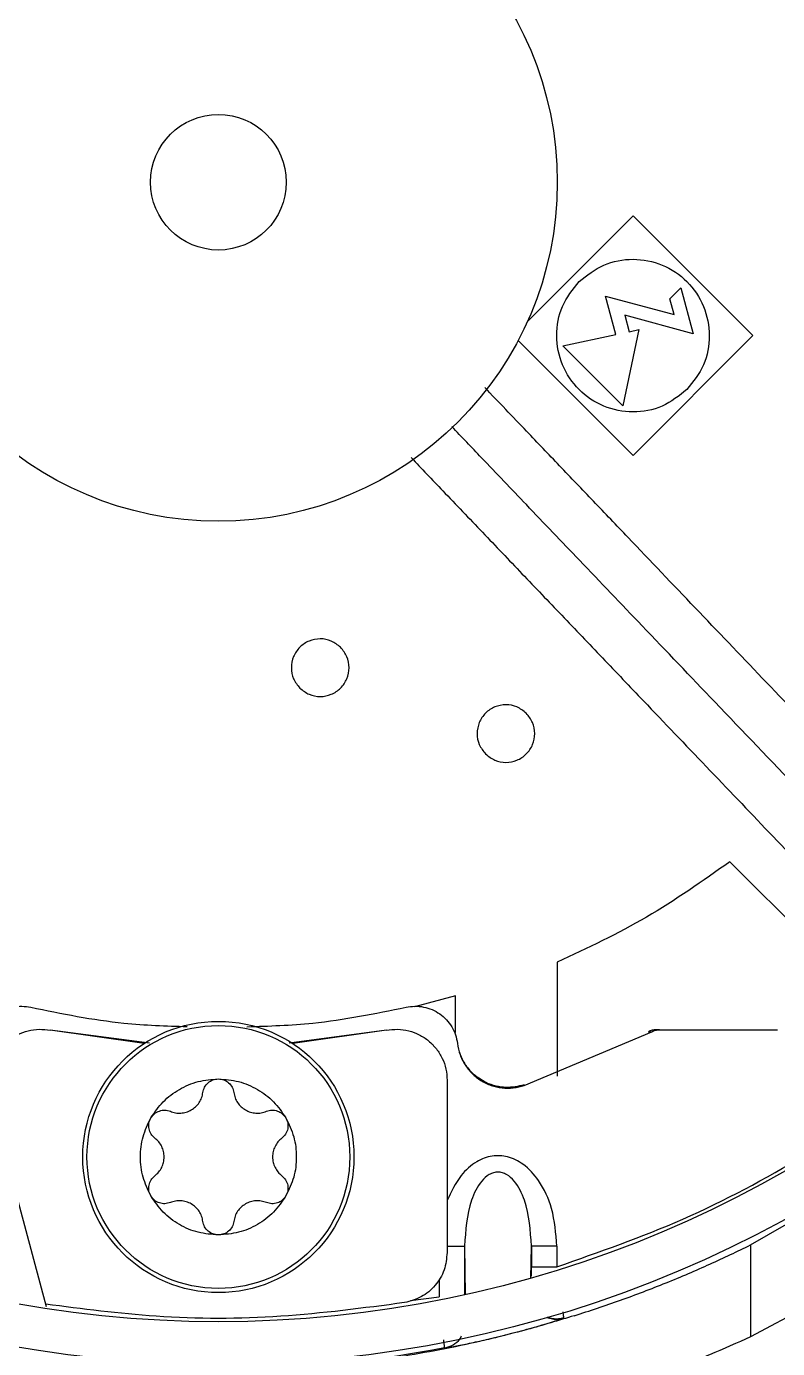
# Model space of a CAD drawing. Header units: inches. Extents: x 1229 to 1453, y -1023 to -720.
# Drawn here: x 1298.728 to 1300.473, y -927.97 to -924.899 of the extents above; entities that cross this region are included whole.
import ezdxf

# ---------------------------------------------------------------- set-up
doc = ezdxf.new("R2010")
doc.units = ezdxf.units.IN
doc.header["$MEASUREMENT"] = 0

msp = doc.modelspace()

# ---------------------------------------------------------------- linework, layer by layer
at = {"color": 18, "linetype": 'Continuous', "lineweight": 25, "true_color": 0x000000}
for p, q in [((1299.8919, -925.5839), (1300.1372, -925.3386)), ((1300.1372, -925.3386), (1300.4156, -925.617)), ((1300.2228, -925.5314), (1300.2486, -925.5057)), ((1300.2486, -925.5057), (1300.2772, -925.6126)), ((1300.0973, -925.6145), (1300.0734, -925.5254)), ((1300.0734, -925.5254), (1300.2327, -925.5681)), ((1300.2327, -925.5681), (1300.2228, -925.5314)), ((1300.118, -925.5699), (1300.1282, -925.608)), ((1300.2772, -925.6126), (1300.118, -925.5699)), ((1299.9744, -925.6407), (1300.0973, -925.6145)), ((1300.1511, -925.6031), (1300.1136, -925.7799)), ((1300.1282, -925.608), (1300.1511, -925.6031)), ((1300.1372, -925.8954), (1299.8702, -925.6284)), ((1300.1136, -925.7799), (1299.9744, -925.6407)), ((1300.4156, -925.617), (1300.1372, -925.8954)), ((1300.7049, -927.1816), (1300.3622, -926.8389)), ((1299.9613, -927.0725), (1299.9613, -927.3371)), ((1299.725, -927.1506), (1299.6298, -927.1758)), ((1299.725, -927.2357), (1299.725, -927.1506)), ((1299.0011, -927.2612), (1298.7834, -927.2303)), ((1299.0135, -927.2605), (1298.7834, -927.2303)), ((1299.5643, -927.2303), (1299.3386, -927.26)), ((1299.5643, -927.2303), (1299.3466, -927.2612)), ((1299.8845, -927.3588), (1300.181, -927.2337)), ((1300.1729, -927.2336), (1300.181, -927.2337)), ((1300.1991, -927.2293), (1300.1906, -927.2293)), ((1300.1991, -927.2293), (1300.4731, -927.2293)), ((1299.7054, -927.3462), (1299.7054, -927.7463)), ((1299.8845, -927.3588), (1299.8842, -927.3568)), ((1298.7744, -927.8728), (1298.6644, -927.4648)), ((1300.4102, -927.729), (1300.714, -927.5541)), ((1299.7054, -927.7317), (1299.7457, -927.7317)), ((1299.7457, -927.7317), (1299.7474, -927.8444)), ((1299.7457, -927.7317), (1299.7457, -927.8448)), ((1299.9001, -927.8058), (1299.9012, -927.7317)), ((1299.9012, -927.7317), (1299.9012, -927.7797)), ((1299.9602, -927.7317), (1299.9602, -927.7797)), ((1300.4102, -927.729), (1300.4102, -927.9423)), ((1299.9011, -927.8015), (1299.9012, -927.7797)), ((1300.714, -927.7801), (1300.4102, -927.9423)), ((1299.6867, -927.8101), (1299.6867, -927.8493)), ((1299.6202, -927.858), (1299.6867, -927.8493)), ((1299.9764, -927.8983), (1299.9758, -927.8989)), ((1299.699, -927.9673), (1299.7006, -927.9678))]:
    msp.add_line(p, q, dxfattribs=at)
for centre, radius in [((1299.1739, -925.2608), 11.7126), ((1299.1739, -925.2608), 8.5704), ((1299.1739, -925.2608), 8.472), ((1299.1739, -925.2608), 6.6478), ((1299.1739, -925.2608), 6.5493), ((1299.1739, -925.2608), 4.7037), ((1299.1739, -925.2608), 4.6053), ((1299.1739, -925.2608), 2.745), ((1299.1739, -925.2608), 2.6465), ((1299.1739, -925.2608), 0.7874), ((1299.1739, -925.2608), 0.1575), ((1299.1739, -927.5246), 0.315), ((1299.1739, -927.5246), 0.3053)]:
    msp.add_circle(centre, radius, dxfattribs=at)
msp.add_arc((1299.1739, -925.2608), 2.7569, 262.2932, 280.98, dxfattribs=at)
for points, knots in [([(1287.4643, -925.2608), (1287.4692, -925.0053), (1287.4788, -924.4944), (1287.5568, -923.7313), (1287.681, -922.9748), (1287.8553, -922.228), (1288.0778, -921.4942), (1288.3479, -920.7766), (1288.6644, -920.0781), (1289.0259, -919.4019), (1289.4308, -918.7507), (1289.8774, -918.1274), (1290.3639, -917.5347), (1290.8881, -916.975), (1291.4477, -916.4508), (1292.0405, -915.9644), (1292.6637, -915.5177), (1293.3149, -915.1128), (1293.9912, -914.7513), (1294.6896, -914.4349), (1295.4073, -914.1648), (1296.141, -913.9422), (1296.8878, -913.7681), (1297.6444, -913.6432), (1298.4075, -913.568), (1299.1739, -913.5429), (1299.9402, -913.568), (1300.7033, -913.6432), (1301.4599, -913.7681), (1302.2067, -913.9422), (1302.9404, -914.1648), (1303.6581, -914.4349), (1304.3565, -914.7513), (1305.0328, -915.1128), (1305.684, -915.5177), (1306.3073, -915.9644), (1306.9, -916.4508), (1307.4597, -916.975), (1307.9838, -917.5347), (1308.4703, -918.1274), (1308.9169, -918.7507), (1309.3218, -919.4019), (1309.6833, -920.0781), (1309.9998, -920.7766), (1310.2699, -921.4942), (1310.4924, -922.228), (1310.6667, -922.9748), (1310.7909, -923.7313), (1310.8689, -924.4944), (1310.8786, -925.0053), (1310.8834, -925.2608)], [0, 0, 0, 0, 0.020833, 0.041667, 0.0625, 0.083333, 0.104167, 0.125, 0.145833, 0.166667, 0.1875, 0.208333, 0.229167, 0.25, 0.270833, 0.291667, 0.3125, 0.333333, 0.354167, 0.375, 0.395833, 0.416667, 0.4375, 0.458333, 0.479167, 0.5, 0.520833, 0.541667, 0.5625, 0.583333, 0.604167, 0.625, 0.645833, 0.666667, 0.6875, 0.708333, 0.729167, 0.75, 0.770833, 0.791667, 0.8125, 0.833333, 0.854167, 0.875, 0.895833, 0.916667, 0.9375, 0.958333, 0.979167, 1, 1, 1, 1]), ([(1310.8834, -925.2608), (1310.8786, -925.5163), (1310.8689, -926.0272), (1310.7909, -926.7903), (1310.6667, -927.5468), (1310.4924, -928.2936), (1310.2699, -929.0274), (1309.9998, -929.745), (1309.6833, -930.4435), (1309.3218, -931.1197), (1308.9169, -931.7709), (1308.4703, -932.3942), (1307.9838, -932.9869), (1307.4597, -933.5466), (1306.9, -934.0708), (1306.3073, -934.5572), (1305.684, -935.0039), (1305.0328, -935.4088), (1304.3565, -935.7703), (1303.6581, -936.0867), (1302.9404, -936.3568), (1302.2067, -936.5794), (1301.4599, -936.7535), (1300.7033, -936.8784), (1299.9402, -936.9536), (1299.1739, -936.9787), (1298.4075, -936.9536), (1297.6444, -936.8784), (1296.8878, -936.7535), (1296.141, -936.5794), (1295.4073, -936.3568), (1294.6896, -936.0867), (1293.9912, -935.7702), (1293.3149, -935.4088), (1292.6637, -935.0039), (1292.0405, -934.5572), (1291.4477, -934.0708), (1290.8881, -933.5466), (1290.3639, -932.9869), (1289.8774, -932.3942), (1289.4308, -931.7709), (1289.0259, -931.1197), (1288.6644, -930.4435), (1288.3479, -929.745), (1288.0778, -929.0274), (1287.8553, -928.2936), (1287.681, -927.5468), (1287.5568, -926.7903), (1287.4788, -926.0272), (1287.4692, -925.5163), (1287.4643, -925.2608)], [0, 0, 0, 0, 0.020833, 0.041667, 0.0625, 0.083333, 0.104167, 0.125, 0.145833, 0.166667, 0.1875, 0.208333, 0.229167, 0.25, 0.270833, 0.291667, 0.3125, 0.333333, 0.354167, 0.375, 0.395833, 0.416667, 0.4375, 0.458333, 0.479167, 0.5, 0.520833, 0.541667, 0.5625, 0.583333, 0.604167, 0.625, 0.645833, 0.666667, 0.6875, 0.708333, 0.729167, 0.75, 0.770833, 0.791667, 0.8125, 0.833333, 0.854167, 0.875, 0.895833, 0.916667, 0.9375, 0.958333, 0.979167, 1, 1, 1, 1]), ([(1300.0119, -925.4917), (1300.0302, -925.4772), (1300.0668, -925.4482), (1300.1374, -925.4355), (1300.2067, -925.449), (1300.2657, -925.4885), (1300.3052, -925.5475), (1300.3188, -925.6168), (1300.306, -925.6874), (1300.277, -925.724), (1300.2625, -925.7423)], [0, 0, 0, 0, 0.125002, 0.250003, 0.375004, 0.5, 0.624999, 0.75, 0.875, 1, 1, 1, 1]), ([(1300.2625, -925.7423), (1300.2442, -925.7568), (1300.2076, -925.7858), (1300.137, -925.7986), (1300.0677, -925.785), (1300.0087, -925.7455), (1299.9692, -925.6865), (1299.9557, -925.6172), (1299.9684, -925.5466), (1299.9974, -925.51), (1300.0119, -925.4917)], [0, 0, 0, 0, 0.124997, 0.249999, 0.375001, 0.500004, 0.625001, 0.750002, 0.875004, 1, 1, 1, 1]), ([(1301.0832, -927.0878), (1300.9732, -926.9727), (1300.7581, -926.7477), (1300.4388, -926.4136), (1300.2028, -926.1666), (1300.0457, -926.0022), (1299.9672, -925.92), (1299.8831, -925.832), (1299.8252, -925.7714), (1299.7927, -925.7375)], [0, 0, 0, 0, 0.256103, 0.500516, 0.742267, 0.804636, 0.865497, 0.924706, 1, 1, 1, 1]), ([(1300.9976, -927.1692), (1300.9147, -927.0825), (1300.7566, -926.9171), (1300.5332, -926.6833), (1300.3363, -926.4772), (1300.1662, -926.2992), (1300.0202, -926.1464), (1299.8958, -926.0163), (1299.797, -925.9129), (1299.7393, -925.8525), (1299.7164, -925.8285)], [0, 0, 0, 0, 0.1943214, 0.3704577, 0.5233705, 0.6554348, 0.7687193, 0.8650902, 0.9463458, 1, 1, 1, 1]), ([(1299.6215, -925.9002), (1299.6461, -925.9259), (1299.7014, -925.9838), (1299.7874, -926.0737), (1299.8794, -926.1701), (1299.9723, -926.2673), (1300.0663, -926.3657), (1300.2271, -926.5339), (1300.4546, -926.772), (1300.7048, -927.0338), (1300.8575, -927.1936), (1300.9119, -927.2505)], [0, 0, 0, 0, 0.057144, 0.128522, 0.199601, 0.271053, 0.344335, 0.418101, 0.644545, 0.873366, 1, 1, 1, 1]), ([(1299.4578, -926.3409), (1299.4509, -926.3355), (1299.4371, -926.3245), (1299.4104, -926.3197), (1299.3842, -926.3248), (1299.3619, -926.3397), (1299.347, -926.362), (1299.3419, -926.3882), (1299.3467, -926.4149), (1299.3577, -926.4287), (1299.3632, -926.4356)], [0, 0, 0, 0, 0.124991, 0.250006, 0.374998, 0.499989, 0.624997, 0.749994, 0.874992, 1, 1, 1, 1]), ([(1299.3632, -926.4356), (1299.3701, -926.4411), (1299.3839, -926.452), (1299.4106, -926.4569), (1299.4367, -926.4517), (1299.459, -926.4368), (1299.474, -926.4145), (1299.4791, -926.3884), (1299.4743, -926.3617), (1299.4633, -926.3479), (1299.4578, -926.3409)], [0, 0, 0, 0, 0.124991, 0.249983, 0.374998, 0.499989, 0.624997, 0.749995, 0.874992, 1, 1, 1, 1]), ([(1299.8893, -926.4941), (1299.8824, -926.4886), (1299.8686, -926.4776), (1299.8419, -926.4728), (1299.8157, -926.4779), (1299.7934, -926.4928), (1299.7785, -926.5151), (1299.7734, -926.5413), (1299.7782, -926.568), (1299.7892, -926.5818), (1299.7947, -926.5887)], [0, 0, 0, 0, 0.125009, 0.250002, 0.374995, 0.500005, 0.625, 0.750002, 0.875004, 1, 1, 1, 1]), ([(1299.7947, -926.5887), (1299.8016, -926.5942), (1299.8154, -926.6052), (1299.8421, -926.61), (1299.8682, -926.6048), (1299.8905, -926.5899), (1299.9055, -926.5676), (1299.9106, -926.5415), (1299.9058, -926.5148), (1299.8948, -926.501), (1299.8893, -926.4941)], [0, 0, 0, 0, 0.12501, 0.250004, 0.374998, 0.500009, 0.625006, 0.750004, 0.875003, 1, 1, 1, 1]), ([(1300.3622, -926.8389), (1300.2988, -926.8837), (1300.172, -926.9734), (1300.0315, -927.0395), (1299.9613, -927.0725)], [0, 0, 0, 0, 0.500001, 1, 1, 1, 1]), ([(1298.6184, -927.261), (1298.6196, -927.2542), (1298.6221, -927.2407), (1298.6311, -927.222), (1298.6434, -927.2054), (1298.659, -927.1918), (1298.6771, -927.1816), (1298.6969, -927.1757), (1298.7176, -927.1735), (1298.7311, -927.1758), (1298.7379, -927.1769)], [0, 0, 0, 0, 0.124972, 0.25001, 0.374947, 0.500009, 0.624949, 0.75001, 0.874956, 1, 1, 1, 1]), ([(1298.7379, -927.1769), (1298.8098, -927.1916), (1298.93, -927.2161), (1299.0524, -927.2202), (1299.1015, -927.2218)], [0, 0, 0, 0, 0.59872, 1, 1, 1, 1]), ([(1299.2403, -927.2221), (1299.2914, -927.2205), (1299.4158, -927.2163), (1299.5379, -927.1915), (1299.6098, -927.1769)], [0, 0, 0, 0, 0.410746, 1, 1, 1, 1]), ([(1299.6098, -927.1769), (1299.6166, -927.1758), (1299.6302, -927.1735), (1299.6508, -927.1757), (1299.6706, -927.1816), (1299.6887, -927.1918), (1299.7043, -927.2053), (1299.7166, -927.222), (1299.7257, -927.2407), (1299.7281, -927.2542), (1299.7293, -927.261)], [0, 0, 0, 0, 0.124957, 0.249986, 0.374922, 0.499987, 0.624919, 0.749987, 0.874963, 1, 1, 1, 1]), ([(1298.6424, -927.3462), (1298.6429, -927.3375), (1298.644, -927.3201), (1298.6529, -927.2953), (1298.6666, -927.273), (1298.6849, -927.2542), (1298.7069, -927.2398), (1298.7315, -927.2308), (1298.7575, -927.2269), (1298.7748, -927.2292), (1298.7834, -927.2303)], [0, 0, 0, 0, 0.125001, 0.250007, 0.375006, 0.500011, 0.625006, 0.750002, 0.875009, 1, 1, 1, 1]), ([(1299.5643, -927.2303), (1299.5729, -927.2292), (1299.5902, -927.2269), (1299.6162, -927.2308), (1299.6408, -927.2398), (1299.6628, -927.2542), (1299.6811, -927.273), (1299.6948, -927.2953), (1299.7037, -927.3201), (1299.7048, -927.3375), (1299.7054, -927.3462)], [0, 0, 0, 0, 0.1250108, 0.2500147, 0.3750084, 0.5000003, 0.6250025, 0.7499986, 0.8750015, 1, 1, 1, 1]), ([(1300.1906, -927.2293), (1300.1875, -927.2295), (1300.1814, -927.2299), (1300.1757, -927.2324), (1300.1729, -927.2336)], [0, 0, 0, 0, 0.4999258, 1, 1, 1, 1]), ([(1300.181, -927.2337), (1300.1838, -927.2324), (1300.1896, -927.2298), (1300.1959, -927.2295), (1300.1991, -927.2293)], [0, 0, 0, 0, 0.499811, 1, 1, 1, 1]), ([(1299.7293, -927.261), (1299.731, -927.2696), (1299.7342, -927.2869), (1299.7461, -927.3106), (1299.7626, -927.3312), (1299.7832, -927.3477), (1299.807, -927.3592), (1299.8327, -927.3651), (1299.8591, -927.3656), (1299.876, -927.361), (1299.8845, -927.3588)], [0, 0, 0, 0, 0.125208, 0.250383, 0.3755, 0.500527, 0.625481, 0.750346, 0.875187, 1, 1, 1, 1]), ([(1299.9602, -927.7797), (1300.0589, -927.7453), (1300.2584, -927.6756), (1300.5402, -927.5238), (1300.7593, -927.3801), (1300.8727, -927.2757), (1300.9063, -927.2447)], [0, 0, 0, 0, 0.2857913, 0.5780338, 0.8747466, 1, 1, 1, 1]), ([(1299.7787, -927.3413), (1299.7774, -927.3406), (1299.7692, -927.3358), (1299.7569, -927.3228), (1299.7427, -927.3038), (1299.737, -927.2895), (1299.7343, -927.2825)], [0, 0, 0, 0, 0.056332, 0.380798, 0.697074, 1, 1, 1, 1]), ([(1299.7345, -927.2831), (1299.7346, -927.2832), (1299.7365, -927.2917), (1299.7455, -927.3074), (1299.76, -927.3276), (1299.7731, -927.3371), (1299.7789, -927.3413)], [0, 0, 0, 0, 0.006958, 0.351127, 0.713593, 1, 1, 1, 1]), ([(1299.017, -927.434), (1299.026, -927.4209), (1299.0438, -927.3947), (1299.0824, -927.3662), (1299.1264, -927.3471), (1299.158, -927.3447), (1299.1739, -927.3435)], [0, 0, 0, 0, 0.25, 0.500009, 0.750001, 1, 1, 1, 1]), ([(1299.1379, -927.375), (1299.1389, -927.3707), (1299.141, -927.3622), (1299.1495, -927.3519), (1299.1608, -927.3448), (1299.1695, -927.3439), (1299.1739, -927.3435)], [0, 0, 0, 0, 0.25002, 0.500039, 0.749992, 1, 1, 1, 1]), ([(1299.1739, -927.3435), (1299.1782, -927.3439), (1299.1869, -927.3448), (1299.1982, -927.3519), (1299.2067, -927.3622), (1299.2088, -927.3707), (1299.2098, -927.375)], [0, 0, 0, 0, 0.249996, 0.5000136, 0.7500207, 1, 1, 1, 1]), ([(1299.1739, -927.3435), (1299.1897, -927.3447), (1299.2213, -927.3471), (1299.2653, -927.3662), (1299.3039, -927.3947), (1299.3218, -927.4209), (1299.3307, -927.434)], [0, 0, 0, 0, 0.250018, 0.500003, 0.750006, 1, 1, 1, 1]), ([(1299.8843, -927.3573), (1299.8703, -927.3604), (1299.8486, -927.3652), (1299.8186, -927.3605), (1299.7968, -927.3534), (1299.7843, -927.3451), (1299.7787, -927.3413)], [0, 0, 0, 0, 0.384942, 0.596379, 0.815696, 1, 1, 1, 1]), ([(1299.7789, -927.3413), (1299.7806, -927.3426), (1299.7893, -927.3499), (1299.8087, -927.3577), (1299.8348, -927.3635), (1299.8606, -927.3632), (1299.8765, -927.3589), (1299.8842, -927.3568)], [0, 0, 0, 0, 0.057973, 0.309073, 0.553272, 0.784913, 1, 1, 1, 1]), ([(1299.0623, -927.4186), (1299.0663, -927.42), (1299.0742, -927.4227), (1299.087, -927.4232), (1299.0994, -927.4209), (1299.1111, -927.4159), (1299.1213, -927.4083), (1299.1295, -927.3986), (1299.1354, -927.3874), (1299.1371, -927.3791), (1299.1379, -927.375)], [0, 0, 0, 0, 0.12501, 0.250004, 0.375012, 0.500011, 0.625011, 0.750021, 0.875002, 1, 1, 1, 1]), ([(1299.2098, -927.375), (1299.2106, -927.3791), (1299.2123, -927.3874), (1299.2182, -927.3986), (1299.2264, -927.4083), (1299.2366, -927.4159), (1299.2483, -927.4209), (1299.2607, -927.4232), (1299.2735, -927.4227), (1299.2815, -927.42), (1299.2854, -927.4186)], [0, 0, 0, 0, 0.125008, 0.249987, 0.374996, 0.499995, 0.624992, 0.749999, 0.874992, 1, 1, 1, 1]), ([(1299.017, -927.434), (1299.0196, -927.4305), (1299.0247, -927.4234), (1299.0365, -927.4172), (1299.0497, -927.4149), (1299.0581, -927.4174), (1299.0623, -927.4186)], [0, 0, 0, 0, 0.24999, 0.499994, 0.749963, 1, 1, 1, 1]), ([(1299.2854, -927.4186), (1299.2896, -927.4174), (1299.298, -927.4149), (1299.3112, -927.4172), (1299.323, -927.4234), (1299.3281, -927.4305), (1299.3307, -927.434)], [0, 0, 0, 0, 0.249948, 0.500007, 0.750011, 1, 1, 1, 1]), ([(1299.017, -927.6151), (1299.0101, -927.6008), (1298.9964, -927.5722), (1298.9909, -927.5246), (1298.9964, -927.4769), (1299.0101, -927.4483), (1299.017, -927.434)], [0, 0, 0, 0, 0.25, 0.5, 0.75, 1, 1, 1, 1]), ([(1299.0263, -927.4809), (1299.0231, -927.4779), (1299.0168, -927.4719), (1299.0122, -927.4594), (1299.0117, -927.446), (1299.0152, -927.438), (1299.017, -927.434)], [0, 0, 0, 0, 0.24999, 0.499996, 0.749992, 1, 1, 1, 1]), ([(1299.3307, -927.434), (1299.3325, -927.438), (1299.336, -927.446), (1299.3356, -927.4594), (1299.3309, -927.4719), (1299.3246, -927.4779), (1299.3214, -927.4809)], [0, 0, 0, 0, 0.250008, 0.500004, 0.75001, 1, 1, 1, 1]), ([(1299.3307, -927.434), (1299.3376, -927.4483), (1299.3513, -927.4769), (1299.3568, -927.5246), (1299.3513, -927.5722), (1299.3376, -927.6008), (1299.3307, -927.6151)], [0, 0, 0, 0, 0.25, 0.5, 0.75, 1, 1, 1, 1]), ([(1299.0263, -927.5682), (1299.0295, -927.5655), (1299.0358, -927.5599), (1299.0426, -927.5491), (1299.0469, -927.5372), (1299.0483, -927.5246), (1299.0469, -927.512), (1299.0426, -927.5), (1299.0358, -927.4892), (1299.0295, -927.4837), (1299.0263, -927.4809)], [0, 0, 0, 0, 0.125012, 0.250004, 0.375001, 0.500001, 0.624999, 0.749996, 0.874989, 1, 1, 1, 1]), ([(1299.3214, -927.4809), (1299.3182, -927.4837), (1299.3119, -927.4892), (1299.3051, -927.5), (1299.3008, -927.512), (1299.2994, -927.5246), (1299.3008, -927.5372), (1299.3051, -927.5491), (1299.3119, -927.5599), (1299.3182, -927.5655), (1299.3214, -927.5682)], [0, 0, 0, 0, 0.1250108, 0.2500039, 0.375001, 0.4999994, 0.6249992, 0.7499963, 0.8749882, 1, 1, 1, 1]), ([(1299.9602, -927.7317), (1299.958, -927.7022), (1299.9539, -927.6487), (1299.9239, -927.583), (1299.8866, -927.5417), (1299.8476, -927.5223), (1299.8088, -927.5203), (1299.7699, -927.5352), (1299.7311, -927.5705), (1299.7148, -927.6056), (1299.7054, -927.6258)], [0, 0, 0, 0, 0.200491, 0.362856, 0.481729, 0.572279, 0.652474, 0.738947, 0.849163, 1, 1, 1, 1]), ([(1299.017, -927.6151), (1299.0152, -927.6111), (1299.0117, -927.6031), (1299.0122, -927.5898), (1299.0168, -927.5773), (1299.0231, -927.5713), (1299.0263, -927.5682)], [0, 0, 0, 0, 0.250008, 0.500004, 0.75001, 1, 1, 1, 1]), ([(1299.3214, -927.5682), (1299.3246, -927.5713), (1299.3309, -927.5773), (1299.3356, -927.5898), (1299.336, -927.6031), (1299.3325, -927.6111), (1299.3307, -927.6151)], [0, 0, 0, 0, 0.24999, 0.499996, 0.749992, 1, 1, 1, 1]), ([(1299.9012, -927.7317), (1299.8988, -927.6955), (1299.8954, -927.6425), (1299.8685, -927.5867), (1299.8476, -927.5668), (1299.834, -927.5608), (1299.8235, -927.5592), (1299.8129, -927.5608), (1299.7993, -927.5668), (1299.7784, -927.5867), (1299.7515, -927.6425), (1299.7481, -927.6955), (1299.7457, -927.7317)], [0, 0, 0, 0, 0.268251, 0.392859, 0.448852, 0.475302, 0.500005, 0.524697, 0.551147, 0.607141, 0.731748, 1, 1, 1, 1]), ([(1299.1739, -927.7057), (1299.158, -927.7045), (1299.1264, -927.7021), (1299.0824, -927.683), (1299.0438, -927.6544), (1299.026, -927.6282), (1299.017, -927.6151)], [0, 0, 0, 0, 0.249999, 0.499991, 0.75, 1, 1, 1, 1]), ([(1299.0623, -927.6305), (1299.0581, -927.6318), (1299.0497, -927.6342), (1299.0365, -927.632), (1299.0247, -927.6258), (1299.0196, -927.6187), (1299.017, -927.6151)], [0, 0, 0, 0, 0.250037, 0.500007, 0.75001, 1, 1, 1, 1]), ([(1299.1379, -927.6742), (1299.1371, -927.6701), (1299.1354, -927.6618), (1299.1295, -927.6505), (1299.1213, -927.6409), (1299.1111, -927.6333), (1299.0994, -927.6282), (1299.087, -927.626), (1299.0742, -927.6265), (1299.0663, -927.6292), (1299.0623, -927.6305)], [0, 0, 0, 0, 0.124998, 0.24998, 0.37499, 0.49999, 0.624988, 0.749996, 0.87499, 1, 1, 1, 1]), ([(1299.3307, -927.6151), (1299.3218, -927.6282), (1299.3039, -927.6544), (1299.2653, -927.683), (1299.2213, -927.7021), (1299.1897, -927.7045), (1299.1739, -927.7057)], [0, 0, 0, 0, 0.249994, 0.499997, 0.749982, 1, 1, 1, 1]), ([(1299.2854, -927.6305), (1299.2815, -927.6292), (1299.2735, -927.6265), (1299.2607, -927.626), (1299.2483, -927.6282), (1299.2366, -927.6333), (1299.2264, -927.6409), (1299.2182, -927.6505), (1299.2123, -927.6618), (1299.2106, -927.6701), (1299.2098, -927.6742)], [0, 0, 0, 0, 0.125008, 0.250001, 0.375007, 0.500004, 0.625003, 0.750012, 0.874992, 1, 1, 1, 1]), ([(1299.3307, -927.6151), (1299.3281, -927.6187), (1299.323, -927.6258), (1299.3112, -927.632), (1299.298, -927.6342), (1299.2896, -927.6318), (1299.2854, -927.6305)], [0, 0, 0, 0, 0.249989, 0.499992, 0.750051, 1, 1, 1, 1]), ([(1299.1739, -927.7057), (1299.1695, -927.7052), (1299.1608, -927.7043), (1299.1495, -927.6972), (1299.141, -927.6869), (1299.1389, -927.6784), (1299.1379, -927.6742)], [0, 0, 0, 0, 0.249989, 0.5, 0.75, 1, 1, 1, 1]), ([(1299.2098, -927.6742), (1299.2088, -927.6784), (1299.2067, -927.6869), (1299.1982, -927.6972), (1299.1869, -927.7043), (1299.1782, -927.7052), (1299.1739, -927.7057)], [0, 0, 0, 0, 0.25, 0.50003, 0.75007, 1, 1, 1, 1]), ([(1299.9602, -927.7317), (1299.9529, -927.7317), (1299.9416, -927.7317), (1299.9279, -927.7317), (1299.9185, -927.7317), (1299.9109, -927.7317), (1299.9035, -927.7317), (1299.9021, -927.7317), (1299.9012, -927.7317)], [0, 0, 0, 0, 0.239704, 0.368512, 0.500026, 0.631505, 0.760303, 1, 1, 1, 1]), ([(1300.0006, -927.8934), (1300.0366, -927.8816), (1300.1095, -927.8578), (1300.2156, -927.817), (1300.318, -927.7734), (1300.3794, -927.7438), (1300.4102, -927.729)], [0, 0, 0, 0, 0.242299, 0.490981, 0.744693, 1, 1, 1, 1]), ([(1299.7054, -927.7463), (1299.7039, -927.7602), (1299.7011, -927.7879), (1299.679, -927.8241), (1299.6469, -927.8518), (1299.62, -927.8592), (1299.6066, -927.8629)], [0, 0, 0, 0, 0.250004, 0.500009, 0.750019, 1, 1, 1, 1]), ([(1299.9012, -927.7797), (1299.9022, -927.7797), (1299.9042, -927.7797), (1299.9179, -927.7797), (1299.9373, -927.7797), (1299.9526, -927.7797), (1299.9602, -927.7797)], [0, 0, 0, 0, 0.250001, 0.49998, 0.749978, 1, 1, 1, 1]), ([(1299.6066, -927.8629), (1299.5108, -927.8755), (1299.3193, -927.9009), (1299.039, -927.9013), (1298.8579, -927.8775), (1298.7726, -927.8663)], [0, 0, 0, 0, 0.34597, 0.691938, 1, 1, 1, 1]), ([(1299.9764, -927.8983), (1299.9764, -927.8969), (1299.9763, -927.8952), (1299.9751, -927.8859), (1299.9749, -927.8839)], [0, 0, 0, 0, 0.788272, 1, 1, 1, 1]), ([(1300.0006, -927.8934), (1299.9642, -927.9043), (1299.8922, -927.926), (1299.787, -927.9521), (1299.6863, -927.9735), (1299.6258, -927.9837), (1299.5952, -927.9889)], [0, 0, 0, 0, 0.256872, 0.506924, 0.750537, 1, 1, 1, 1]), ([(1299.7006, -927.9678), (1299.7032, -927.9675), (1299.7077, -927.967), (1299.7353, -927.9618), (1299.7612, -927.9565), (1299.781, -927.9522), (1299.802, -927.9474), (1299.8244, -927.9421), (1299.8477, -927.9363), (1299.8827, -927.9272), (1299.9262, -927.9149), (1299.9656, -927.9027), (1299.9723, -927.9002), (1299.9758, -927.8989)], [0, 0, 0, 0, 0.144072, 0.257023, 0.303754, 0.348938, 0.392297, 0.436126, 0.485161, 0.536789, 0.66758, 0.831442, 1, 1, 1, 1]), ([(1299.937, -927.8972), (1299.9413, -927.8986), (1299.9499, -927.9014), (1299.9633, -927.9018), (1299.9717, -927.8998), (1299.9758, -927.8989)], [0, 0, 0, 0, 0.344015, 0.685484, 1, 1, 1, 1]), ([(1299.9764, -927.8983), (1299.9724, -927.8993), (1299.9639, -927.9013), (1299.9508, -927.9009), (1299.9425, -927.8982), (1299.9384, -927.8969)], [0, 0, 0, 0, 0.3211, 0.669696, 1, 1, 1, 1]), ([(1300.4102, -927.9423), (1300.379, -927.9563), (1300.3169, -927.9842), (1300.2131, -928.0254), (1300.1055, -928.0635), (1299.9963, -928.0975), (1299.8883, -928.1265), (1299.784, -928.1504), (1299.6846, -928.1697), (1299.625, -928.1788), (1299.5952, -928.1833)], [0, 0, 0, 0, 0.132116, 0.263421, 0.392324, 0.518202, 0.641212, 0.761977, 0.881315, 1, 1, 1, 1]), ([(1299.7006, -927.9678), (1299.7069, -927.9658), (1299.7198, -927.9619), (1299.7334, -927.9512), (1299.7378, -927.9425), (1299.7391, -927.9399)], [0, 0, 0, 0, 0.400641, 0.826223, 1, 1, 1, 1]), ([(1299.6967, -927.9491), (1299.6971, -927.9525), (1299.6984, -927.9649), (1299.6987, -927.9662), (1299.699, -927.9673)], [0, 0, 0, 0, 0.272213, 1, 1, 1, 1])]:
    msp.add_open_spline(points, degree=3, knots=knots, dxfattribs=at)

doc.saveas('drawing.dxf')
